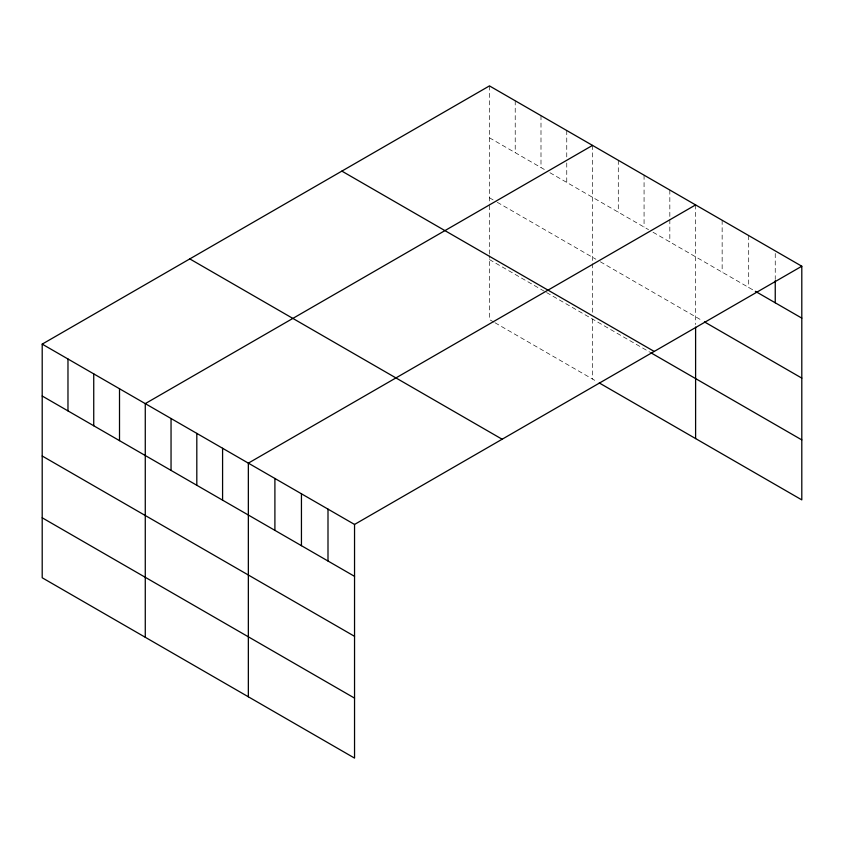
<?xml version="1.0" encoding="UTF-8"?>
<svg xmlns="http://www.w3.org/2000/svg" width="844" height="844" viewBox="0 0 844 844"><rect width="100%" height="100%" fill="white"/><g stroke="black" fill="none" stroke-linecap="round" stroke-linejoin="round"><path stroke-width="0.63" stroke-dasharray="4.22 3.17" d="M489.457 137.794L545.477 170.14M549.95 172.725L648.551 229.652M653.024 232.237L754.23 290.663M489.457 197.781L496.177 201.663M497.295 202.307L595.885 259.224M600.369 261.819L702.24 320.625M489.457 259.572L545.477 291.918M546.596 292.562L649.669 352.075M493.94 322.144L489.457 319.549L489.457 255.711M495.059 322.788L597.014 381.646M775.246 253.495L775.246 279.448M748.702 235.571L748.702 287.477M722.147 220.242L722.147 272.148M695.604 204.913L695.604 324.518M669.83 190.037L669.83 241.943M644.067 175.162L644.067 227.057M618.293 160.286L618.293 212.182M592.53 145.4L592.53 262.431M592.53 263.718L592.53 313.936M592.53 319.085L592.53 379.061M566.757 130.525L566.757 157.775M566.757 162.966L566.757 182.431M540.993 115.649L540.993 167.555M515.22 100.774L515.22 152.68M489.457 85.898L489.457 204.216M489.457 205.503L489.457 254.424"/><path stroke-width="1.27" d="M801.8 266.229L354.543 524.451L354.543 758.102L42.2 577.771L42.2 344.12L489.457 85.898L801.8 266.229L801.8 499.88L599.251 382.944M592.53 145.4L145.273 403.622L145.273 637.283M695.604 204.913L248.347 463.134L248.347 696.796M755.338 291.307L801.8 318.125M704.455 321.902L801.8 378.112M341.862 171.11L654.206 351.442M650.787 352.718L801.8 439.903M189.794 258.908L502.138 439.239M42.2 344.12L354.543 524.451M42.2 396.015L354.543 576.346M42.2 456.003L354.543 636.323M42.2 517.794L354.543 698.125M775.246 280.746L775.246 302.796M695.604 327.092L695.604 438.574M327.999 509.122L327.999 561.017M301.445 493.793L301.445 545.688M274.901 478.464L274.901 530.37M222.584 448.259L222.584 500.154M196.81 433.383L196.81 485.279M171.047 418.508L171.047 470.403M119.51 388.746L119.51 440.652M93.737 373.871L93.737 425.777M67.974 358.995L67.974 410.891"/></g></svg>
